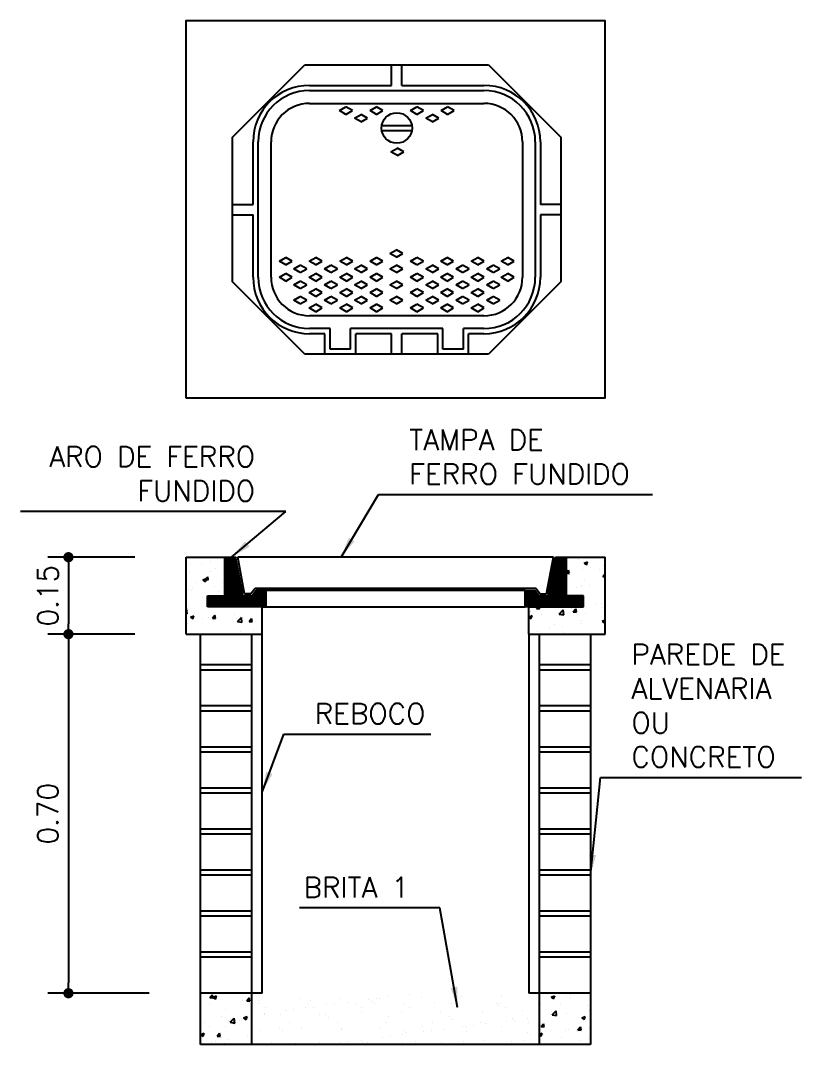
# Model space of a CAD drawing. Extents: x 0.8 to 8.8, y -11.2 to -0.2.
# Drawn here: x 0.807 to 4.612, y -5.749 to -0.759 of the extents above; entities that cross this region are included whole.
import ezdxf

# ---------------------------------------------------------------- set-up
doc = ezdxf.new("R2010")
doc.units = 0
doc.header["$LTSCALE"] = 0.5
doc.header["$MEASUREMENT"] = 0
doc.layers.get('0').update_dxf_attribs({"linetype": 'CONTINUOUS'})
doc.layers.get('DEFPOINTS').update_dxf_attribs({"linetype": 'CONTINUOUS'})
doc.layers.add('DETALHES', color=4, linetype='CONTINUOUS')
doc.styles.add('ROMANS', font='romans')
doc.dimstyles.new('LINEAR', dxfattribs={"dimtxt": 0.1, "dimasz": 0.05, "dimexe": 0.1, "dimexo": 0.25, "dimgap": 0.05, "dimtad": 1, "dimlfac": 0.4, "dimzin": 1, "dimtxsty": 'ROMANS', "dimblk": 'DOT', "dimblk1": 'DOT', "dimblk2": 'DOT', "dimsah": 1, "dimcen": 0, "dimdle": 5, "dimclrd": 1, "dimclre": 1, "dimclrt": 3, "dimazin": 3, "dimtfac": 1, "dimtdec": 4, "dimtmove": 0, "dimatfit": 3, "dimtolj": 1, "dimtzin": 1})
doc.dimstyles.new('TEXTO', dxfattribs={"dimtxt": 0.1, "dimasz": 0.1, "dimexe": 0.1, "dimexo": 0.25, "dimgap": 0.05, "dimtad": 1, "dimlfac": 0.4, "dimzin": 1, "dimtxsty": 'ROMANS', "dimblk": 'DOT', "dimcen": 0, "dimdle": 5, "dimclrd": 1, "dimclre": 1, "dimclrt": 3, "dimazin": 3, "dimtfac": 1, "dimtdec": 4, "dimtmove": 0, "dimatfit": 3, "dimtolj": 1, "dimtzin": 1})

# ---------------------------------------------------------------- blocks, each defined once
blk = doc.blocks.new('*X1')
at = {"color": 0}
for p, q in [((1235.5829, 1539.0747), (1235.5829, 1539.0747)), ((1235.2887, 1539.0621), (1235.2887, 1539.0621)), ((1235.2903, 1539.0559), (1235.2903, 1539.0559)), ((1235.3697, 1539.0651), (1235.3697, 1539.0651)), ((1235.3837, 1539.0561), (1235.3837, 1539.0561)), ((1235.3898, 1539.0616), (1235.3898, 1539.0616)), ((1235.4214, 1539.0534), (1235.4214, 1539.0534)), ((1235.437, 1539.0555), (1235.437, 1539.0555)), ((1235.4483, 1539.0661), (1235.4483, 1539.0661)), ((1235.4614, 1539.0587), (1235.4614, 1539.0587)), ((1235.4771, 1539.0562), (1235.4771, 1539.0562)), ((1235.5021, 1539.0641), (1235.5021, 1539.0641)), ((1235.5098, 1539.0606), (1235.5098, 1539.0606)), ((1235.5153, 1539.0555), (1235.5153, 1539.0555)), ((1235.5177, 1539.0661), (1235.5177, 1539.0661)), ((1235.525, 1539.0657), (1235.525, 1539.0657)), ((1235.5421, 1539.0693), (1235.5421, 1539.0693)), ((1235.5705, 1539.0564), (1235.5705, 1539.0564)), ((1235.606, 1539.0686), (1235.606, 1539.0686)), ((1235.6316, 1539.0579), (1235.6316, 1539.0579)), ((1235.664, 1539.0566), (1235.664, 1539.0566)), ((1235.6846, 1539.0696), (1235.6846, 1539.0696)), ((1235.7517, 1539.0569), (1235.7517, 1539.0569)), ((1235.7572, 1539.0518), (1235.7572, 1539.0518)), ((1235.7574, 1539.0567), (1235.7574, 1539.0567)), ((1235.7613, 1539.0692), (1235.7613, 1539.0692)), ((1235.2996, 1539.0353), (1235.2996, 1539.0353)), ((1235.2999, 1539.0374), (1235.2999, 1539.0374)), ((1235.3029, 1539.0478), (1235.3029, 1539.0478)), ((1235.3311, 1539.0354), (1235.3311, 1539.0354)), ((1235.3406, 1539.0428), (1235.3406, 1539.0428)), ((1235.3562, 1539.0449), (1235.3562, 1539.0449)), ((1235.3806, 1539.0481), (1235.3806, 1539.0481)), ((1235.3963, 1539.048), (1235.3963, 1539.048)), ((1235.4078, 1539.035), (1235.4078, 1539.035)), ((1235.4196, 1539.0343), (1235.4196, 1539.0343)), ((1235.4888, 1539.0379), (1235.4888, 1539.0379)), ((1235.4898, 1539.0482), (1235.4898, 1539.0482)), ((1235.5414, 1539.0316), (1235.5414, 1539.0316)), ((1235.5674, 1539.0389), (1235.5674, 1539.0389)), ((1235.5832, 1539.0483), (1235.5832, 1539.0483)), ((1235.6441, 1539.0386), (1235.6441, 1539.0386)), ((1235.6615, 1539.0306), (1235.6615, 1539.0306)), ((1235.6766, 1539.0485), (1235.6766, 1539.0485)), ((1235.7251, 1539.0415), (1235.7251, 1539.0415)), ((1235.77, 1539.0487), (1235.77, 1539.0487)), ((1235.8037, 1539.0425), (1235.8037, 1539.0425)), ((1235.3485, 1539.0188), (1235.3485, 1539.0188)), ((1235.4251, 1539.0292), (1235.4251, 1539.0292)), ((1235.4419, 1539.019), (1235.4419, 1539.019)), ((1235.5353, 1539.0191), (1235.5353, 1539.0191)), ((1235.6079, 1539.0108), (1235.6079, 1539.0108)), ((1235.6287, 1539.0193), (1235.6287, 1539.0193)), ((1235.667, 1539.0255), (1235.667, 1539.0255)), ((1235.6865, 1539.0118), (1235.6865, 1539.0118)), ((1235.6913, 1539.0113), (1235.6913, 1539.0113)), ((1235.7069, 1539.0133), (1235.7069, 1539.0133)), ((1235.7222, 1539.0195), (1235.7222, 1539.0195)), ((1235.7313, 1539.0166), (1235.7313, 1539.0166)), ((1235.7632, 1539.0114), (1235.7632, 1539.0114)), ((1235.772, 1539.0219), (1235.772, 1539.0219)), ((1235.7833, 1539.0279), (1235.7833, 1539.0279)), ((1235.7877, 1539.024), (1235.7877, 1539.024)), ((1235.812, 1539.0272), (1235.812, 1539.0272)), ((1235.8156, 1539.0197), (1235.8156, 1539.0197)), ((1235.2906, 1539.0043), (1235.2906, 1539.0043)), ((1235.3294, 1539.0079), (1235.3294, 1539.0079)), ((1235.335, 1539.0029), (1235.335, 1539.0029)), ((1235.3716, 1539.0073), (1235.3716, 1539.0073)), ((1235.4502, 1539.0083), (1235.4502, 1539.0083)), ((1235.4512, 1539.0053), (1235.4512, 1539.0053)), ((1235.5269, 1539.0079), (1235.5269, 1539.0079)), ((1235.5454, 1538.9921), (1235.5454, 1538.9921)), ((1235.5698, 1538.9953), (1235.5698, 1538.9953)), ((1235.5713, 1539.0043), (1235.5713, 1539.0043)), ((1235.5768, 1538.9992), (1235.5768, 1538.9992)), ((1235.6105, 1539.0007), (1235.6105, 1539.0007)), ((1235.6261, 1539.0027), (1235.6261, 1539.0027)), ((1235.6505, 1539.0059), (1235.6505, 1539.0059)), ((1235.6931, 1539.0016), (1235.6931, 1539.0016)), ((1235.8131, 1539.0006), (1235.8131, 1539.0006)), ((1235.8187, 1538.9955), (1235.8187, 1538.9955)), ((1235.3145, 1538.9808), (1235.3145, 1538.9808)), ((1235.333, 1538.9776), (1235.333, 1538.9776)), ((1235.3611, 1538.979), (1235.3611, 1538.979)), ((1235.4079, 1538.9809), (1235.4079, 1538.9809)), ((1235.4097, 1538.9772), (1235.4097, 1538.9772)), ((1235.449, 1538.9794), (1235.449, 1538.9794)), ((1235.4646, 1538.9814), (1235.4646, 1538.9814)), ((1235.4811, 1538.9779), (1235.4811, 1538.9779)), ((1235.489, 1538.9847), (1235.489, 1538.9847)), ((1235.4907, 1538.9801), (1235.4907, 1538.9801)), ((1235.5013, 1538.9811), (1235.5013, 1538.9811)), ((1235.5298, 1538.99), (1235.5298, 1538.99)), ((1235.5693, 1538.9811), (1235.5693, 1538.9811)), ((1235.5948, 1538.9813), (1235.5948, 1538.9813)), ((1235.646, 1538.9808), (1235.646, 1538.9808)), ((1235.6882, 1538.9814), (1235.6882, 1538.9814)), ((1235.727, 1538.9837), (1235.727, 1538.9837)), ((1235.7816, 1538.9816), (1235.7816, 1538.9816)), ((1235.8055, 1538.9847), (1235.8055, 1538.9847))]:
    blk.add_line(p, q, dxfattribs=at)
blk = doc.blocks.new('*X0')
at = {"color": 0}
for p, q in [((1235.1566, 1539.9122), (1235.1566, 1539.9122)), ((1235.1775, 1539.9129), (1235.1775, 1539.9129)), ((1235.1945, 1539.9172), (1235.1945, 1539.9172)), ((1235.9124, 1539.9209), (1235.9124, 1539.9209)), ((1235.9231, 1539.9145), (1235.9301, 1539.9172)), ((1235.9231, 1539.9145), (1235.9281, 1539.9111)), ((1235.9281, 1539.9111), (1235.9301, 1539.9171)), ((1235.9601, 1539.9101), (1235.9601, 1539.9101)), ((1235.1544, 1539.8969), (1235.1544, 1539.8969)), ((1235.1953, 1539.8987), (1235.1953, 1539.8987)), ((1235.2049, 1539.9033), (1235.2049, 1539.9033)), ((1235.8887, 1539.8955), (1235.8931, 1539.9007)), ((1235.8887, 1539.8949), (1235.8942, 1539.8945)), ((1235.8943, 1539.8944), (1235.8931, 1539.9007)), ((1235.8948, 1539.8922), (1235.8948, 1539.8922)), ((1235.9197, 1539.9018), (1235.9197, 1539.9018)), ((1235.9351, 1539.9068), (1235.9351, 1539.9068)), ((1235.9532, 1539.9022), (1235.9532, 1539.9022)), ((1235.96, 1539.8887), (1235.9642, 1539.8937)), ((1235.96, 1539.8887), (1235.9642, 1539.8883)), ((1235.1682, 1539.8778), (1235.1682, 1539.8778)), ((1235.1802, 1539.882), (1235.1872, 1539.8847)), ((1235.1802, 1539.882), (1235.1852, 1539.8787)), ((1235.1849, 1539.8825), (1235.1897, 1539.8883)), ((1235.1849, 1539.8825), (1235.1909, 1539.882)), ((1235.1852, 1539.8786), (1235.1872, 1539.8846)), ((1235.1909, 1539.8819), (1235.1897, 1539.8882)), ((1235.2037, 1539.87), (1235.2037, 1539.87)), ((1235.2193, 1539.8768), (1235.2193, 1539.8768)), ((1235.9188, 1539.8703), (1235.9188, 1539.8703)), ((1235.9248, 1539.8813), (1235.9248, 1539.8813)), ((1235.9338, 1539.8706), (1235.9338, 1539.8706)), ((1235.1532, 1539.8636), (1235.1532, 1539.8636)), ((1235.158, 1539.8618), (1235.158, 1539.8618)), ((1235.1609, 1539.8668), (1235.1609, 1539.8668)), ((1235.2114, 1539.8595), (1235.2114, 1539.8595)), ((1235.9088, 1539.8673), (1235.9088, 1539.8673)), ((1235.9185, 1539.8685), (1235.9185, 1539.8685)), ((1235.1519, 1539.8303), (1235.1519, 1539.8303)), ((1235.1791, 1539.8483), (1235.1791, 1539.8483)), ((1235.8304, 1539.826), (1235.8333, 1539.8294)), ((1235.8364, 1539.8255), (1235.8357, 1539.8294)), ((1235.9454, 1539.8362), (1235.9454, 1539.8362)), ((1235.957, 1539.8353), (1235.957, 1539.8353)), ((1235.1475, 1539.8241), (1235.1487, 1539.8253)), ((1235.1475, 1539.8162), (1235.1498, 1539.8158)), ((1235.1498, 1539.8158), (1235.1487, 1539.8253)), ((1235.1559, 1539.8095), (1235.1629, 1539.8122)), ((1235.1559, 1539.8095), (1235.1608, 1539.8061)), ((1235.1608, 1539.8061), (1235.1629, 1539.8121)), ((1235.1988, 1539.8073), (1235.2036, 1539.813)), ((1235.2048, 1539.8067), (1235.2036, 1539.813)), ((1235.2038, 1539.8105), (1235.2038, 1539.8105)), ((1235.2416, 1539.8155), (1235.2416, 1539.8155)), ((1235.2532, 1539.8109), (1235.2532, 1539.8109)), ((1235.8159, 1539.8101), (1235.8217, 1539.8124)), ((1235.8159, 1539.809), (1235.8197, 1539.8064)), ((1235.8193, 1539.8196), (1235.8193, 1539.8196)), ((1235.8197, 1539.8213), (1235.8197, 1539.8213)), ((1235.8197, 1539.8063), (1235.8217, 1539.8123)), ((1235.8304, 1539.826), (1235.8364, 1539.8255)), ((1235.8403, 1539.8152), (1235.8403, 1539.8152)), ((1235.8659, 1539.8281), (1235.8659, 1539.8281)), ((1235.873, 1539.819), (1235.873, 1539.819)), ((1235.8747, 1539.8153), (1235.8825, 1539.8234)), ((1235.8747, 1539.8153), (1235.8836, 1539.8139)), ((1235.8825, 1539.8279), (1235.8825, 1539.8279)), ((1235.8836, 1539.8139), (1235.8825, 1539.8234)), ((1235.8987, 1539.8253), (1235.8987, 1539.8253)), ((1235.9021, 1539.8198), (1235.907, 1539.8255)), ((1235.9021, 1539.8198), (1235.9081, 1539.8192)), ((1235.9081, 1539.8192), (1235.907, 1539.8255)), ((1235.9264, 1539.8168), (1235.9264, 1539.8168)), ((1235.9587, 1539.8279), (1235.9587, 1539.8279)), ((1235.1507, 1539.797), (1235.1507, 1539.797)), ((1235.1787, 1539.8072), (1235.1787, 1539.8072)), ((1235.1915, 1539.8087), (1235.1915, 1539.8087)), ((1235.1988, 1539.8073), (1235.2047, 1539.8068)), ((1235.2012, 1539.8035), (1235.2012, 1539.8035)), ((1235.2449, 1539.8064), (1235.2449, 1539.8064)), ((1235.2476, 1539.8006), (1235.2554, 1539.8088)), ((1235.2476, 1539.8006), (1235.2565, 1539.7993)), ((1235.2565, 1539.7992), (1235.2554, 1539.8087)), ((1235.2705, 1539.801), (1235.2753, 1539.8068)), ((1235.2705, 1539.801), (1235.2765, 1539.8005)), ((1235.2765, 1539.8004), (1235.2753, 1539.8067)), ((1235.8647, 1539.7948), (1235.8647, 1539.7948)), ((1235.8812, 1539.7917), (1235.8812, 1539.7917)), ((1235.916, 1539.8019), (1235.916, 1539.8019)), ((1235.9191, 1539.7967), (1235.9191, 1539.7967)), ((1235.9584, 1539.8017), (1235.9642, 1539.8039)), ((1235.9584, 1539.8017), (1235.9634, 1539.7984)), ((1235.9634, 1539.7983), (1235.9642, 1539.8005)), ((1235.252, 1539.7777), (1235.252, 1539.7777)), ((1235.2533, 1539.7821), (1235.2533, 1539.7821)), ((1235.2785, 1539.7843), (1235.2785, 1539.7843)), ((1235.8321, 1539.7816), (1235.8321, 1539.7816)), ((1235.8562, 1539.7884), (1235.8562, 1539.7884)), ((1235.8854, 1539.7794), (1235.8854, 1539.7794)), ((1235.9388, 1539.7771), (1235.9388, 1539.7771)), ((1235.1941, 1539.0677), (1235.1989, 1539.0734)), ((1235.1974, 1539.072), (1235.1974, 1539.072)), ((1235.2, 1539.0671), (1235.1989, 1539.0733)), ((1235.2, 1539.0683), (1235.207, 1539.071)), ((1235.205, 1539.0649), (1235.207, 1539.071)), ((1235.8588, 1539.0685), (1235.8658, 1539.0712)), ((1235.8638, 1539.0651), (1235.8659, 1539.0712)), ((1235.8972, 1539.0743), (1235.8972, 1539.0743)), ((1235.1934, 1539.0536), (1235.1934, 1539.0536)), ((1235.1941, 1539.0677), (1235.2, 1539.0671)), ((1235.2, 1539.0683), (1235.2049, 1539.065)), ((1235.2566, 1539.0619), (1235.2566, 1539.0619)), ((1235.2658, 1539.0614), (1235.2706, 1539.0671)), ((1235.2658, 1539.0614), (1235.2718, 1539.0609)), ((1235.2718, 1539.0608), (1235.2706, 1539.0671)), ((1235.8379, 1539.0625), (1235.8379, 1539.0625)), ((1235.8386, 1539.0555), (1235.8386, 1539.0555)), ((1235.8588, 1539.0685), (1235.8638, 1539.0652)), ((1235.8593, 1539.0693), (1235.8593, 1539.0693)), ((1235.8768, 1539.0546), (1235.8768, 1539.0546)), ((1235.8893, 1539.0695), (1235.8893, 1539.0695)), ((1235.8969, 1539.0655), (1235.8969, 1539.0655)), ((1235.9302, 1539.0523), (1235.9302, 1539.0523)), ((1235.2167, 1539.0305), (1235.2167, 1539.0305)), ((1235.2252, 1539.0453), (1235.2252, 1539.0453)), ((1235.2597, 1539.0281), (1235.2667, 1539.0308)), ((1235.2646, 1539.0247), (1235.2667, 1539.0307)), ((1235.8608, 1539.0341), (1235.8686, 1539.0422)), ((1235.8608, 1539.0341), (1235.8697, 1539.0327)), ((1235.8697, 1539.0327), (1235.8686, 1539.0422)), ((1235.8709, 1539.0348), (1235.8709, 1539.0348)), ((1235.8881, 1539.0362), (1235.8881, 1539.0362)), ((1235.9185, 1539.0283), (1235.9255, 1539.031)), ((1235.9235, 1539.0249), (1235.9255, 1539.0309)), ((1235.934, 1539.0432), (1235.934, 1539.0432)), ((1235.1844, 1539.0194), (1235.1844, 1539.0194)), ((1235.1932, 1539.0123), (1235.1932, 1539.0123)), ((1235.224, 1539.012), (1235.224, 1539.012)), ((1235.2303, 1539.0225), (1235.2303, 1539.0225)), ((1235.2337, 1539.0195), (1235.2415, 1539.0276)), ((1235.2337, 1539.0195), (1235.2426, 1539.0181)), ((1235.2378, 1539.0171), (1235.2378, 1539.0171)), ((1235.2426, 1539.018), (1235.2415, 1539.0275)), ((1235.2516, 1539.0223), (1235.2516, 1539.0223)), ((1235.2553, 1539.0258), (1235.2553, 1539.0258)), ((1235.2597, 1539.0281), (1235.2646, 1539.0247)), ((1235.2701, 1539.0283), (1235.2701, 1539.0283)), ((1235.2753, 1539.019), (1235.2753, 1539.019)), ((1235.8367, 1539.0292), (1235.8367, 1539.0292)), ((1235.8396, 1539.0112), (1235.8444, 1539.0169)), ((1235.8396, 1539.0112), (1235.8456, 1539.0107)), ((1235.8456, 1539.0106), (1235.8444, 1539.0169)), ((1235.9113, 1539.0049), (1235.9161, 1539.0106)), ((1235.9173, 1539.0043), (1235.9162, 1539.0106)), ((1235.9185, 1539.0283), (1235.9235, 1539.0249)), ((1235.1759, 1538.9959), (1235.1826, 1538.9985)), ((1235.1759, 1538.9957), (1235.1806, 1538.9925)), ((1235.1806, 1538.9924), (1235.1827, 1538.9984)), ((1235.2079, 1538.9924), (1235.2128, 1538.9982)), ((1235.2079, 1538.9924), (1235.2139, 1538.9919)), ((1235.2139, 1538.9919), (1235.2128, 1538.9981)), ((1235.2172, 1538.9904), (1235.2172, 1538.9904)), ((1235.2669, 1538.9913), (1235.2669, 1538.9913)), ((1235.2755, 1539.0004), (1235.2755, 1539.0004)), ((1235.8359, 1538.9965), (1235.8415, 1538.9987)), ((1235.8359, 1538.9951), (1235.8395, 1538.9927)), ((1235.8395, 1538.9926), (1235.8415, 1538.9987)), ((1235.8446, 1538.9954), (1235.8446, 1538.9954)), ((1235.8573, 1539.0035), (1235.8573, 1539.0035)), ((1235.8869, 1539.0029), (1235.8869, 1539.0029)), ((1235.8928, 1539.0058), (1235.8928, 1539.0058)), ((1235.9077, 1539.0037), (1235.9077, 1539.0037)), ((1235.9107, 1539.0012), (1235.9107, 1539.0012)), ((1235.9113, 1539.0049), (1235.9173, 1539.0044)), ((1235.9328, 1539.007), (1235.9328, 1539.007)), ((1235.1968, 1538.9797), (1235.1968, 1538.9797)), ((1235.204, 1538.983), (1235.204, 1538.983)), ((1235.2228, 1538.9787), (1235.2228, 1538.9787)), ((1235.229, 1538.9863), (1235.229, 1538.9863)), ((1235.2502, 1538.9774), (1235.2502, 1538.9774)), ((1235.2741, 1538.9858), (1235.2741, 1538.9858)), ((1235.8784, 1538.99), (1235.8784, 1538.99)), ((1235.9167, 1538.9839), (1235.9167, 1538.9839)), ((1235.9318, 1538.9878), (1235.9318, 1538.9878))]:
    blk.add_line(p, q, dxfattribs=at)
blk = doc.blocks.new('_DOT')
at = {"color": 0, "linetype": 'BYBLOCK'}
blk.add_line((-0.5, 0), (-1, 0), dxfattribs=at)
at = {"color": 0, "linetype": 'BYBLOCK', "const_width": 0.5}
blk.add_lwpolyline([(-0.25, 0, 1), (0.25, 0, 1)], format="xyb", close=True, dxfattribs=at)
blk = doc.blocks.new('*D22')
at = {"color": 1, "linetype": 'BYBLOCK'}
for p, q in [((1.3636, -3.7494), (0.9406, -3.7494)), ((1.0406, -3.7994), (1.0406, -5.4494)), ((1.4344, -5.4994), (0.9406, -5.4994))]:
    blk.add_line(p, q, dxfattribs=at)
at = {"layer": 'DEFPOINTS', "color": 0, "linetype": 'BYBLOCK'}
for p in [(1.6136, -3.7494), (1.0406, -5.4994), (1.6844, -5.4994)]:
    blk.add_point(p, dxfattribs=at)
at = {"color": 1, "linetype": 'BYBLOCK', "xscale": 0.05, "yscale": 0.05, "zscale": 0.05}
for p, rotation in [((1.0406, -3.7494), 90), ((1.0406, -5.4994), 270)]:
    blk.add_blockref('_DOT', p, dxfattribs=dict(at, rotation=rotation))
at = {"color": 3, "linetype": 'BYBLOCK', "insert": (0.9406, -4.6244), "char_height": 0.1, "attachment_point": 5, "rotation": 90, "style": 'ROMANS'}
blk.add_mtext('\\A1;0.70', dxfattribs=at)
blk = doc.blocks.new('*D23')
at = {"color": 1, "linetype": 'BYBLOCK'}
for p, q in [((1.3636, -3.3744), (0.9406, -3.3744)), ((1.0406, -3.4244), (1.0406, -3.6994)), ((1.3636, -3.7494), (0.9406, -3.7494))]:
    blk.add_line(p, q, dxfattribs=at)
at = {"layer": 'DEFPOINTS', "color": 0, "linetype": 'BYBLOCK'}
for p in [(1.6136, -3.3744), (1.0406, -3.7494), (1.6136, -3.7494)]:
    blk.add_point(p, dxfattribs=at)
at = {"color": 1, "linetype": 'BYBLOCK', "xscale": 0.05, "yscale": 0.05, "zscale": 0.05}
for p, rotation in [((1.0406, -3.3744), 90), ((1.0406, -3.7494), 270)]:
    blk.add_blockref('_DOT', p, dxfattribs=dict(at, rotation=rotation))
at = {"color": 3, "linetype": 'BYBLOCK', "insert": (0.9406, -3.5619), "char_height": 0.1, "attachment_point": 5, "rotation": 90, "style": 'ROMANS'}
blk.add_mtext('\\A1;0.15', dxfattribs=at)
blk = doc.blocks.new('*X2')
at = {"color": 0}
for p, q in [((1182.9661, 1549.2795), (1183.0171, 1549.3305)), ((1182.9661, 1549.2883), (1183.0083, 1549.3305)), ((1182.9661, 1549.2972), (1182.9995, 1549.3305)), ((1182.9661, 1549.306), (1182.9906, 1549.3305)), ((1182.9661, 1549.3148), (1182.9818, 1549.3305)), ((1182.9661, 1549.3237), (1182.973, 1549.3305)), ((1182.9661, 1549.2706), (1183.0205, 1549.325)), ((1182.9661, 1549.2618), (1183.0219, 1549.3176)), ((1182.9661, 1549.253), (1183.0232, 1549.3101)), ((1182.9661, 1549.2441), (1183.0246, 1549.3026)), ((1182.9661, 1549.2353), (1183.026, 1549.2952)), ((1182.9661, 1549.2264), (1183.0274, 1549.2877)), ((1182.9661, 1549.2176), (1183.0288, 1549.2803)), ((1182.9661, 1549.2088), (1183.0302, 1549.2728)), ((1182.9661, 1549.1999), (1183.0316, 1549.2654)), ((1182.9661, 1549.1911), (1183.033, 1549.2579)), ((1182.9165, 1549.0885), (1183.0413, 1549.2132)), ((1182.9254, 1549.0885), (1183.0427, 1549.2058)), ((1182.9661, 1549.1823), (1183.0344, 1549.2505)), ((1182.9661, 1549.1734), (1183.0357, 1549.243)), ((1182.9661, 1549.1646), (1183.0371, 1549.2356)), ((1182.9661, 1549.1557), (1183.0385, 1549.2281)), ((1182.9661, 1549.1469), (1183.0399, 1549.2207)), ((1182.9342, 1549.0885), (1183.0441, 1549.1983)), ((1182.943, 1549.0885), (1183.0455, 1549.1909)), ((1182.9519, 1549.0885), (1183.0468, 1549.1834)), ((1182.9607, 1549.0885), (1183.0482, 1549.176)), ((1182.9695, 1549.0885), (1183.0496, 1549.1685)), ((1182.9784, 1549.0885), (1183.051, 1549.1611)), ((1182.9872, 1549.0885), (1183.0524, 1549.1536)), ((1183.0491, 1549.0885), (1183.1287, 1549.168)), ((1183.0579, 1549.0885), (1183.1375, 1549.168)), ((1183.0668, 1549.0885), (1183.1463, 1549.168)), ((1183.0756, 1549.0885), (1183.1552, 1549.168)), ((1183.0845, 1549.0885), (1183.164, 1549.168)), ((1183.0933, 1549.0885), (1183.1676, 1549.1627)), ((1183.1021, 1549.0885), (1183.1676, 1549.1539)), ((1183.1159, 1549.1641), (1183.1198, 1549.168)), ((1182.882, 1549.0893), (1182.9342, 1549.1415)), ((1182.882, 1549.0981), (1182.9254, 1549.1415)), ((1182.882, 1549.107), (1182.9165, 1549.1415)), ((1182.882, 1549.1158), (1182.9077, 1549.1415)), ((1182.882, 1549.1246), (1182.8989, 1549.1415)), ((1182.882, 1549.1335), (1182.89, 1549.1415)), ((1182.89, 1549.0885), (1182.943, 1549.1415)), ((1182.8988, 1549.0885), (1182.9519, 1549.1415)), ((1182.9077, 1549.0885), (1182.9607, 1549.1415)), ((1182.9961, 1549.0885), (1183.0538, 1549.1462)), ((1183.0049, 1549.0885), (1183.058, 1549.1415)), ((1183.0137, 1549.0885), (1183.0668, 1549.1415)), ((1183.0226, 1549.0885), (1183.0756, 1549.1415)), ((1183.0314, 1549.0885), (1183.0845, 1549.1415)), ((1183.0403, 1549.0885), (1183.0933, 1549.1415)), ((1183.111, 1549.0885), (1183.1676, 1549.1451)), ((1183.1198, 1549.0885), (1183.1676, 1549.1362)), ((1183.1286, 1549.0885), (1183.1676, 1549.1274)), ((1183.1375, 1549.0885), (1183.1676, 1549.1185)), ((1183.1463, 1549.0885), (1183.1676, 1549.1097)), ((1183.1552, 1549.0885), (1183.1676, 1549.1009)), ((1183.164, 1549.0885), (1183.1676, 1549.092))]:
    blk.add_line(p, q, dxfattribs=at)

msp = doc.modelspace()

# ---------------------------------------------------------------- linework, layer by layer
at = {"layer": 'DETALHES', "color": 4}
for p, q in [((1.8401, -1.3276), (2.1926, -0.9751)), ((2.1926, -0.9751), (3.0876, -0.9751)), ((3.0876, -0.9751), (3.4401, -1.3276)), ((2.2151, -1.1626), (3.0651, -1.1626)), ((1.8401, -2.0326), (1.8401, -1.3276)), ((3.4401, -1.3276), (3.4401, -2.0326)), ((2.0276, -2.0101), (2.0276, -1.3501)), ((3.2526, -1.3501), (3.2526, -2.0101)), ((3.4401, -2.0326), (3.0876, -2.3851)), ((3.0651, -2.1976), (2.2151, -2.1976)), ((3.0876, -2.3851), (2.1926, -2.3851)), ((1.6136, -3.3744), (1.8555, -3.3744)), ((1.6136, -3.7494), (1.6136, -3.3744)), ((3.4133, -3.3744), (3.6552, -3.3744)), ((3.6552, -3.7494), (3.6552, -3.3744)), ((1.9844, -3.7494), (1.9844, -3.6164)), ((3.2844, -3.7494), (3.2844, -3.6164)), ((1.6136, -3.7494), (1.9844, -3.7494)), ((1.6844, -5.7494), (1.6844, -3.7494)), ((1.9344, -5.7494), (1.9344, -3.7494)), ((3.2844, -3.7494), (3.6552, -3.7494)), ((3.3344, -3.7494), (3.3344, -5.7494)), ((3.5844, -3.7494), (3.5844, -5.7494)), ((1.9844, -5.4994), (1.6844, -5.4994)), ((3.5844, -5.4994), (3.2844, -5.4994)), ((3.5844, -5.7494), (1.6844, -5.7494))]:
    msp.add_line(p, q, dxfattribs=at)
at = {"layer": 'DETALHES', "color": 2}
for p, q in [((2.6151, -1.0751), (2.6151, -0.9751)), ((2.6651, -1.0751), (2.6651, -0.9751)), ((2.2151, -1.0751), (2.6151, -1.0751)), ((2.6651, -1.0751), (3.0651, -1.0751)), ((2.2151, -1.1001), (3.0651, -1.1001)), ((2.5668, -1.2701), (2.7135, -1.2701)), ((2.5668, -1.2951), (2.7135, -1.2951)), ((1.9401, -1.6551), (1.9401, -1.3501)), ((1.9651, -2.0101), (1.9651, -1.3501)), ((3.3151, -1.3501), (3.3151, -2.0101)), ((3.3401, -1.3501), (3.3401, -1.6551)), ((1.8401, -1.6551), (1.9401, -1.6551)), ((3.4401, -1.6551), (3.3401, -1.6551)), ((1.8401, -1.7051), (1.9401, -1.7051)), ((1.9401, -2.0101), (1.9401, -1.7051)), ((3.4401, -1.7051), (3.3401, -1.7051)), ((3.3401, -1.7051), (3.3401, -2.0101)), ((2.3151, -2.2601), (2.2151, -2.2601)), ((2.2901, -2.2851), (2.2151, -2.2851)), ((2.2901, -2.3851), (2.2901, -2.2851)), ((2.3151, -2.3601), (2.3151, -2.2601)), ((2.8651, -2.2601), (2.4151, -2.2601)), ((2.4151, -2.3601), (2.4151, -2.2601)), ((2.6151, -2.2851), (2.4401, -2.2851)), ((2.4401, -2.3851), (2.4401, -2.2851)), ((2.6151, -2.3851), (2.6151, -2.2851)), ((2.6651, -2.3851), (2.6651, -2.2851)), ((2.8401, -2.2851), (2.6651, -2.2851)), ((2.8401, -2.3851), (2.8401, -2.2851)), ((2.8651, -2.3601), (2.8651, -2.2601)), ((3.0651, -2.2601), (2.9651, -2.2601)), ((2.9651, -2.3601), (2.9651, -2.2601)), ((3.0651, -2.2851), (2.9901, -2.2851)), ((2.9901, -2.3851), (2.9901, -2.2851)), ((2.4151, -2.3601), (2.3151, -2.3601)), ((2.9651, -2.3601), (2.8651, -2.3601)), ((1.8022, -3.5634), (1.8022, -3.3744)), ((1.8908, -3.5634), (1.8553, -3.3733)), ((3.4031, -3.3744), (1.8657, -3.3744)), ((1.8991, -3.5534), (1.8657, -3.3744)), ((3.3698, -3.5534), (3.4031, -3.3744)), ((3.3698, -3.5534), (3.4031, -3.3744)), ((3.3781, -3.5634), (3.4135, -3.3733)), ((3.4666, -3.5634), (3.4666, -3.3744)), ((1.95, -3.5269), (1.93, -3.5534)), ((1.955, -3.5369), (1.935, -3.5634)), ((3.3189, -3.5269), (1.95, -3.5269)), ((2.0037, -3.5369), (1.955, -3.5369)), ((3.2652, -3.5369), (2.0037, -3.5369)), ((2.0037, -3.6164), (2.0037, -3.5369)), ((3.2652, -3.5369), (3.3139, -3.5369)), ((3.2652, -3.6164), (3.2652, -3.5369)), ((3.3139, -3.5369), (3.3338, -3.5634)), ((3.3189, -3.5269), (3.3388, -3.5534)), ((1.7181, -3.6164), (1.7181, -3.5634)), ((1.7181, -3.5634), (1.8022, -3.5634)), ((1.935, -3.5634), (1.8908, -3.5634)), ((1.93, -3.5534), (1.8991, -3.5534)), ((3.3338, -3.5634), (3.3781, -3.5634)), ((3.3388, -3.5534), (3.3698, -3.5534)), ((3.5507, -3.5634), (3.4666, -3.5634)), ((3.5507, -3.6164), (3.5507, -3.5634)), ((1.9844, -3.6164), (1.7181, -3.6164)), ((1.9844, -3.6164), (2.0037, -3.6164)), ((2.0037, -3.6164), (3.2652, -3.6164)), ((3.2844, -3.6164), (3.2652, -3.6164)), ((3.2844, -3.6164), (3.5507, -3.6164))]:
    msp.add_line(p, q, dxfattribs=at)
at = {"layer": 'DETALHES', "color": 1}
for p, q in [((2.3611, -1.1979), (2.3927, -1.1797)), ((2.4242, -1.1979), (2.3927, -1.1797)), ((2.51, -1.1979), (2.5416, -1.1797)), ((2.5731, -1.1979), (2.5416, -1.1797)), ((2.7072, -1.1979), (2.7387, -1.1797)), ((2.7703, -1.1979), (2.7387, -1.1797)), ((2.8561, -1.1979), (2.8876, -1.1797)), ((2.9191, -1.1979), (2.8876, -1.1797)), ((2.3927, -1.2161), (2.3611, -1.1979)), ((2.3927, -1.2161), (2.4242, -1.1979)), ((2.4347, -1.2347), (2.4662, -1.2165)), ((2.4662, -1.2529), (2.4347, -1.2347)), ((2.4978, -1.2347), (2.4662, -1.2165)), ((2.4662, -1.2529), (2.4978, -1.2347)), ((2.5416, -1.2161), (2.51, -1.1979)), ((2.5416, -1.2161), (2.5731, -1.1979)), ((2.7387, -1.2161), (2.7072, -1.1979)), ((2.7387, -1.2161), (2.7703, -1.1979)), ((2.7825, -1.2347), (2.814, -1.2165)), ((2.814, -1.2529), (2.7825, -1.2347)), ((2.8456, -1.2347), (2.814, -1.2165)), ((2.814, -1.2529), (2.8456, -1.2347)), ((2.8876, -1.2161), (2.8561, -1.1979)), ((2.8876, -1.2161), (2.9191, -1.1979)), ((2.6116, -1.3991), (2.6432, -1.3809)), ((2.6747, -1.3991), (2.6432, -1.3809)), ((2.6432, -1.4173), (2.6116, -1.3991)), ((2.6432, -1.4173), (2.6747, -1.3991)), ((2.607, -1.8942), (2.6385, -1.8759)), ((2.6385, -1.9124), (2.607, -1.8942)), ((2.6701, -1.8942), (2.6385, -1.8759)), ((2.6385, -1.9124), (2.6701, -1.8942)), ((2.0682, -1.932), (2.0997, -1.9138)), ((2.0997, -1.9502), (2.0682, -1.932)), ((2.1312, -1.932), (2.0997, -1.9138)), ((2.0997, -1.9502), (2.1312, -1.932)), ((2.2138, -1.932), (2.2453, -1.9138)), ((2.2453, -1.9502), (2.2138, -1.932)), ((2.2769, -1.932), (2.2453, -1.9138)), ((2.2453, -1.9502), (2.2769, -1.932)), ((2.3632, -1.932), (2.3947, -1.9138)), ((2.3947, -1.9502), (2.3632, -1.932)), ((2.4262, -1.932), (2.3947, -1.9138)), ((2.3947, -1.9502), (2.4262, -1.932)), ((2.51, -1.932), (2.5416, -1.9138)), ((2.5416, -1.9502), (2.51, -1.932)), ((2.5731, -1.932), (2.5416, -1.9138)), ((2.5416, -1.9502), (2.5731, -1.932)), ((2.7072, -1.932), (2.7387, -1.9138)), ((2.7387, -1.9502), (2.7072, -1.932)), ((2.7703, -1.932), (2.7387, -1.9138)), ((2.7387, -1.9502), (2.7703, -1.932)), ((2.8541, -1.932), (2.8856, -1.9138)), ((2.8856, -1.9502), (2.8541, -1.932)), ((2.9171, -1.932), (2.8856, -1.9138)), ((2.8856, -1.9502), (2.9171, -1.932)), ((3.0034, -1.932), (3.035, -1.9138)), ((3.035, -1.9502), (3.0034, -1.932)), ((3.0665, -1.932), (3.035, -1.9138)), ((3.035, -1.9502), (3.0665, -1.932)), ((3.1491, -1.932), (3.1806, -1.9138)), ((3.1806, -1.9502), (3.1491, -1.932)), ((3.2121, -1.932), (3.1806, -1.9138)), ((3.1806, -1.9502), (3.2121, -1.932)), ((2.0682, -2.0103), (2.0997, -1.9921)), ((2.1312, -2.0103), (2.0997, -1.9921)), ((2.1385, -1.9687), (2.17, -1.9505)), ((2.17, -1.9869), (2.1385, -1.9687)), ((2.2015, -1.9687), (2.17, -1.9505)), ((2.17, -1.9869), (2.2015, -1.9687)), ((2.2138, -2.0103), (2.2453, -1.9921)), ((2.2769, -2.0103), (2.2453, -1.9921)), ((2.2878, -1.9687), (2.3194, -1.9505)), ((2.3194, -1.9869), (2.2878, -1.9687)), ((2.3509, -1.9687), (2.3194, -1.9505)), ((2.3194, -1.9869), (2.3509, -1.9687)), ((2.3632, -2.0103), (2.3947, -1.9921)), ((2.4262, -2.0103), (2.3947, -1.9921)), ((2.4347, -1.9687), (2.4662, -1.9505)), ((2.4662, -1.9869), (2.4347, -1.9687)), ((2.4978, -1.9687), (2.4662, -1.9505)), ((2.4662, -1.9869), (2.4978, -1.9687)), ((2.51, -2.0103), (2.5416, -1.9921)), ((2.5731, -2.0103), (2.5416, -1.9921)), ((2.607, -1.9687), (2.6385, -1.9505)), ((2.6385, -1.9869), (2.607, -1.9687)), ((2.6701, -1.9687), (2.6385, -1.9505)), ((2.6385, -1.9869), (2.6701, -1.9687)), ((2.7072, -2.0103), (2.7387, -1.9921)), ((2.7703, -2.0103), (2.7387, -1.9921)), ((2.7825, -1.9687), (2.814, -1.9505)), ((2.814, -1.9869), (2.7825, -1.9687)), ((2.8456, -1.9687), (2.814, -1.9505)), ((2.814, -1.9869), (2.8456, -1.9687)), ((2.8541, -2.0103), (2.8856, -1.9921)), ((2.9171, -2.0103), (2.8856, -1.9921)), ((2.9294, -1.9687), (2.9609, -1.9505)), ((2.9609, -1.9869), (2.9294, -1.9687)), ((2.9924, -1.9687), (2.9609, -1.9505)), ((2.9609, -1.9869), (2.9924, -1.9687)), ((3.0034, -2.0103), (3.035, -1.9921)), ((3.0665, -2.0103), (3.035, -1.9921)), ((3.0788, -1.9687), (3.1103, -1.9505)), ((3.1103, -1.9869), (3.0788, -1.9687)), ((3.1418, -1.9687), (3.1103, -1.9505)), ((3.1103, -1.9869), (3.1418, -1.9687)), ((3.1491, -2.0103), (3.1806, -1.9921)), ((3.2121, -2.0103), (3.1806, -1.9921)), ((2.0997, -2.0285), (2.0682, -2.0103)), ((2.0997, -2.0285), (2.1312, -2.0103)), ((2.1385, -2.047), (2.17, -2.0288)), ((2.2015, -2.047), (2.17, -2.0288)), ((2.2453, -2.0285), (2.2138, -2.0103)), ((2.2453, -2.0285), (2.2769, -2.0103)), ((2.2878, -2.047), (2.3194, -2.0288)), ((2.3509, -2.047), (2.3194, -2.0288)), ((2.3947, -2.0285), (2.3632, -2.0103)), ((2.3947, -2.0285), (2.4262, -2.0103)), ((2.4347, -2.047), (2.4662, -2.0288)), ((2.4978, -2.047), (2.4662, -2.0288)), ((2.5416, -2.0285), (2.51, -2.0103)), ((2.5416, -2.0285), (2.5731, -2.0103)), ((2.607, -2.047), (2.6385, -2.0288)), ((2.6701, -2.047), (2.6385, -2.0288)), ((2.7387, -2.0285), (2.7072, -2.0103)), ((2.7387, -2.0285), (2.7703, -2.0103)), ((2.7825, -2.047), (2.814, -2.0288)), ((2.8456, -2.047), (2.814, -2.0288)), ((2.8856, -2.0285), (2.8541, -2.0103)), ((2.8856, -2.0285), (2.9171, -2.0103)), ((2.9294, -2.047), (2.9609, -2.0288)), ((2.9924, -2.047), (2.9609, -2.0288)), ((3.035, -2.0285), (3.0034, -2.0103)), ((3.035, -2.0285), (3.0665, -2.0103)), ((3.0788, -2.047), (3.1103, -2.0288)), ((3.1418, -2.047), (3.1103, -2.0288)), ((3.1806, -2.0285), (3.1491, -2.0103)), ((3.1806, -2.0285), (3.2121, -2.0103)), ((2.17, -2.0652), (2.1385, -2.047)), ((2.17, -2.0652), (2.2015, -2.047)), ((2.2138, -2.0849), (2.2453, -2.0667)), ((2.2453, -2.1031), (2.2138, -2.0849)), ((2.2769, -2.0849), (2.2453, -2.0667)), ((2.2453, -2.1031), (2.2769, -2.0849)), ((2.3194, -2.0652), (2.2878, -2.047)), ((2.3194, -2.0652), (2.3509, -2.047)), ((2.3632, -2.0849), (2.3947, -2.0667)), ((2.3947, -2.1031), (2.3632, -2.0849)), ((2.4262, -2.0849), (2.3947, -2.0667)), ((2.3947, -2.1031), (2.4262, -2.0849)), ((2.4662, -2.0652), (2.4347, -2.047)), ((2.4662, -2.0652), (2.4978, -2.047)), ((2.51, -2.0849), (2.5416, -2.0667)), ((2.5416, -2.1031), (2.51, -2.0849)), ((2.5731, -2.0849), (2.5416, -2.0667)), ((2.5416, -2.1031), (2.5731, -2.0849)), ((2.6385, -2.0652), (2.607, -2.047)), ((2.6385, -2.0652), (2.6701, -2.047)), ((2.7072, -2.0849), (2.7387, -2.0667)), ((2.7387, -2.1031), (2.7072, -2.0849)), ((2.7703, -2.0849), (2.7387, -2.0667)), ((2.7387, -2.1031), (2.7703, -2.0849)), ((2.814, -2.0652), (2.7825, -2.047)), ((2.814, -2.0652), (2.8456, -2.047)), ((2.8541, -2.0849), (2.8856, -2.0667)), ((2.8856, -2.1031), (2.8541, -2.0849)), ((2.9171, -2.0849), (2.8856, -2.0667)), ((2.8856, -2.1031), (2.9171, -2.0849)), ((2.9609, -2.0652), (2.9294, -2.047)), ((2.9609, -2.0652), (2.9924, -2.047)), ((3.0034, -2.0849), (3.035, -2.0667)), ((3.035, -2.1031), (3.0034, -2.0849)), ((3.0665, -2.0849), (3.035, -2.0667)), ((3.035, -2.1031), (3.0665, -2.0849)), ((3.1103, -2.0652), (3.0788, -2.047)), ((3.1103, -2.0652), (3.1418, -2.047)), ((2.1385, -2.1216), (2.17, -2.1034)), ((2.17, -2.1398), (2.1385, -2.1216)), ((2.2015, -2.1216), (2.17, -2.1034)), ((2.17, -2.1398), (2.2015, -2.1216)), ((2.2138, -2.1595), (2.2453, -2.1412)), ((2.2769, -2.1595), (2.2453, -2.1412)), ((2.2878, -2.1216), (2.3194, -2.1034)), ((2.3194, -2.1398), (2.2878, -2.1216)), ((2.3509, -2.1216), (2.3194, -2.1034)), ((2.3194, -2.1398), (2.3509, -2.1216)), ((2.3632, -2.1595), (2.3947, -2.1412)), ((2.4262, -2.1595), (2.3947, -2.1412)), ((2.4347, -2.1216), (2.4662, -2.1034)), ((2.4662, -2.1398), (2.4347, -2.1216)), ((2.4978, -2.1216), (2.4662, -2.1034)), ((2.4662, -2.1398), (2.4978, -2.1216)), ((2.51, -2.1595), (2.5416, -2.1412)), ((2.5731, -2.1595), (2.5416, -2.1412)), ((2.607, -2.1216), (2.6385, -2.1034)), ((2.6385, -2.1398), (2.607, -2.1216)), ((2.6701, -2.1216), (2.6385, -2.1034)), ((2.6385, -2.1398), (2.6701, -2.1216)), ((2.7072, -2.1595), (2.7387, -2.1412)), ((2.7703, -2.1595), (2.7387, -2.1412)), ((2.7825, -2.1216), (2.814, -2.1034)), ((2.814, -2.1398), (2.7825, -2.1216)), ((2.8456, -2.1216), (2.814, -2.1034)), ((2.814, -2.1398), (2.8456, -2.1216)), ((2.8541, -2.1595), (2.8856, -2.1412)), ((2.9171, -2.1595), (2.8856, -2.1412)), ((2.9294, -2.1216), (2.9609, -2.1034)), ((2.9609, -2.1398), (2.9294, -2.1216)), ((2.9924, -2.1216), (2.9609, -2.1034)), ((2.9609, -2.1398), (2.9924, -2.1216)), ((3.0034, -2.1595), (3.035, -2.1412)), ((3.0665, -2.1595), (3.035, -2.1412)), ((3.0788, -2.1216), (3.1103, -2.1034)), ((3.1103, -2.1398), (3.0788, -2.1216)), ((3.1418, -2.1216), (3.1103, -2.1034)), ((3.1103, -2.1398), (3.1418, -2.1216)), ((2.2453, -2.1777), (2.2138, -2.1595)), ((2.2453, -2.1777), (2.2769, -2.1595)), ((2.3947, -2.1777), (2.3632, -2.1595)), ((2.3947, -2.1777), (2.4262, -2.1595)), ((2.5416, -2.1777), (2.51, -2.1595)), ((2.5416, -2.1777), (2.5731, -2.1595)), ((2.7387, -2.1777), (2.7072, -2.1595)), ((2.7387, -2.1777), (2.7703, -2.1595)), ((2.8856, -2.1777), (2.8541, -2.1595)), ((2.8856, -2.1777), (2.9171, -2.1595)), ((3.035, -2.1777), (3.0034, -2.1595)), ((3.035, -2.1777), (3.0665, -2.1595)), ((1.9844, -5.4994), (1.9844, -3.7494)), ((3.2844, -3.7494), (3.2844, -5.4994)), ((1.9344, -3.8994), (1.6844, -3.8994)), ((1.9344, -3.9244), (1.6844, -3.9244)), ((3.5844, -3.8994), (3.3344, -3.8994)), ((3.5844, -3.9244), (3.3344, -3.9244)), ((1.9344, -4.0994), (1.6844, -4.0994)), ((1.9344, -4.1244), (1.6844, -4.1244)), ((3.5844, -4.0994), (3.3344, -4.0994)), ((3.5844, -4.1244), (3.3344, -4.1244)), ((1.9344, -4.2994), (1.6844, -4.2994)), ((1.9344, -4.3244), (1.6844, -4.3244)), ((3.5844, -4.2994), (3.3344, -4.2994)), ((3.5844, -4.3244), (3.3344, -4.3244)), ((1.9344, -4.4994), (1.6844, -4.4994)), ((1.9344, -4.5244), (1.6844, -4.5244)), ((3.5844, -4.4994), (3.3344, -4.4994)), ((3.5844, -4.5244), (3.3344, -4.5244)), ((1.9344, -4.6994), (1.6844, -4.6994)), ((1.9344, -4.7244), (1.6844, -4.7244)), ((3.5844, -4.6994), (3.3344, -4.6994)), ((3.5844, -4.7244), (3.3344, -4.7244)), ((1.9344, -4.8994), (1.6844, -4.8994)), ((1.9344, -4.9244), (1.6844, -4.9244)), ((3.5844, -4.8994), (3.3344, -4.8994)), ((3.5844, -4.9244), (3.3344, -4.9244)), ((1.9344, -5.0994), (1.6844, -5.0994)), ((1.9344, -5.1244), (1.6844, -5.1244)), ((3.5844, -5.0994), (3.3344, -5.0994)), ((3.5844, -5.1244), (3.3344, -5.1244)), ((1.9344, -5.2994), (1.6844, -5.2994)), ((1.9344, -5.3244), (1.6844, -5.3244)), ((3.5844, -5.2994), (3.3344, -5.2994)), ((3.5844, -5.3244), (3.3344, -5.3244))]:
    msp.add_line(p, q, dxfattribs=at)
at = {"layer": 'DETALHES'}
msp.add_line((2.1926, -2.3851), (1.8401, -2.0326), dxfattribs=at)
at = {"layer": 'DETALHES', "color": 4}
msp.add_lwpolyline([(1.6136, -2.599), (1.6136, -0.7586), (3.6536, -0.7586), (3.6536, -2.599)], close=True, dxfattribs=at)
at = {"layer": 'DETALHES', "color": 2}
msp.add_circle((2.6401, -1.2826), 0.0744, dxfattribs=at)
for centre, radius, start, end in [((2.2151, -1.3501), 0.275, 90, 180), ((3.0651, -1.3501), 0.275, 0, 90), ((2.2151, -1.3501), 0.25, 90, 180), ((3.0651, -1.3501), 0.25, 0, 90), ((2.2151, -2.0101), 0.275, 180, 270), ((2.2151, -2.0101), 0.25, 180, 270), ((3.0651, -2.0101), 0.25, 270, 0), ((3.0651, -2.0101), 0.275, 270, 0)]:
    msp.add_arc(centre, radius, start, end, dxfattribs=at)
at = {"layer": 'DETALHES', "color": 4}
for centre, start, end in [((2.2151, -1.3501), 90, 180), ((3.0651, -1.3501), 0, 90), ((2.2151, -2.0101), 180, 270), ((3.0651, -2.0101), 270, 0)]:
    msp.add_arc(centre, 0.1875, start, end, dxfattribs=at)

# ---------------------------------------------------------------- block references
at = {"layer": 'DETALHES', "color": 1, "xscale": 2.5, "yscale": 2.5, "zscale": 2.5}
msp.add_blockref('*X0', (-3086.2552, -3853.19), dxfattribs=at)
at = {"layer": 'DETALHES', "color": 1}
msp.add_blockref('*X2', (-1181.1639, -1552.7049), dxfattribs=at)
at = {"layer": 'DETALHES', "color": 1, "xscale": -1}
msp.add_blockref('*X2', (1186.4327, -1552.7049), dxfattribs=at)
at = {"layer": 'DETALHES', "color": 2, "xscale": 2.5, "yscale": 2.5, "zscale": 2.5}
msp.add_blockref('*X1', (-3086.2552, -3853.19), dxfattribs=at)

# ---------------------------------------------------------------- texts
at = {"layer": 'DETALHES', "color": 3, "char_height": 0.1, "style": 'ROMANS'}
for s, insert, attachment_point in [('\\A1;TAMPA DE \\PFERRO FUNDIDO', (2.7004, -2.8854), 4), ('\\A1;ARO DE FERRO\\PFUNDIDO', (1.9498, -2.9677), 6), ('\\A1;PAREDE DE \\PALVENARIA \\POU \\PCONCRETO', (3.7835, -4.0978), 4), ('\\A1;REBOCO', (2.2402, -4.1367), 4), ('\\A1;BRITA 1', (2.7, -4.9835), 6)]:
    msp.add_mtext(s, dxfattribs=dict(at, insert=insert, attachment_point=attachment_point))

# ---------------------------------------------------------------- dimensions: what is measured, and where the dimension line sits
at = {"layer": 'DETALHES'}
dim = msp.add_linear_dim(base=(1.0406, -3.7494), p1=(1.6136, -3.3744), p2=(1.6136, -3.7494), angle=90, text='0.15', dimstyle='LINEAR', dxfattribs=at)
dim.commit()
dim.dimension.update_dxf_attribs({"geometry": '*D23', "text_midpoint": (1.0406, -3.5619), "dimtype": 160})
dim = msp.add_linear_dim(base=(1.0406, -5.4994), p1=(1.6136, -3.7494), p2=(1.6844, -5.4994), angle=90, text='0.70', dimstyle='LINEAR', dxfattribs=at)
dim.commit()
dim.dimension.update_dxf_attribs({"geometry": '*D22', "text_midpoint": (0.9406, -4.6244)})

# ---------------------------------------------------------------- leaders
at = {"layer": 'DETALHES', "color": 1, "annotation_type": 0, "has_hookline": 1}
for points, hookline_direction, text_width in [([(2.3692, -3.3744), (2.5504, -3.0688), (2.6504, -3.0688)], 0, 1.1857), ([(1.8356, -3.3744), (2.0998, -3.151), (1.9998, -3.151)], 1, 1.1429), ([(1.9844, -4.5188), (2.0902, -4.2367), (2.1902, -4.2367)], 0, 0.5667), ([(3.5844, -4.9244), (3.6335, -4.4478), (3.7335, -4.4478)], 0, 0.8286), ([(2.9363, -5.5688), (2.85, -5.0835), (2.75, -5.0835)], 1, 0.5333)]:
    msp.add_leader(points, dimstyle='TEXTO', dxfattribs=dict(at, hookline_direction=hookline_direction, text_width=text_width))

doc.saveas('drawing.dxf')
